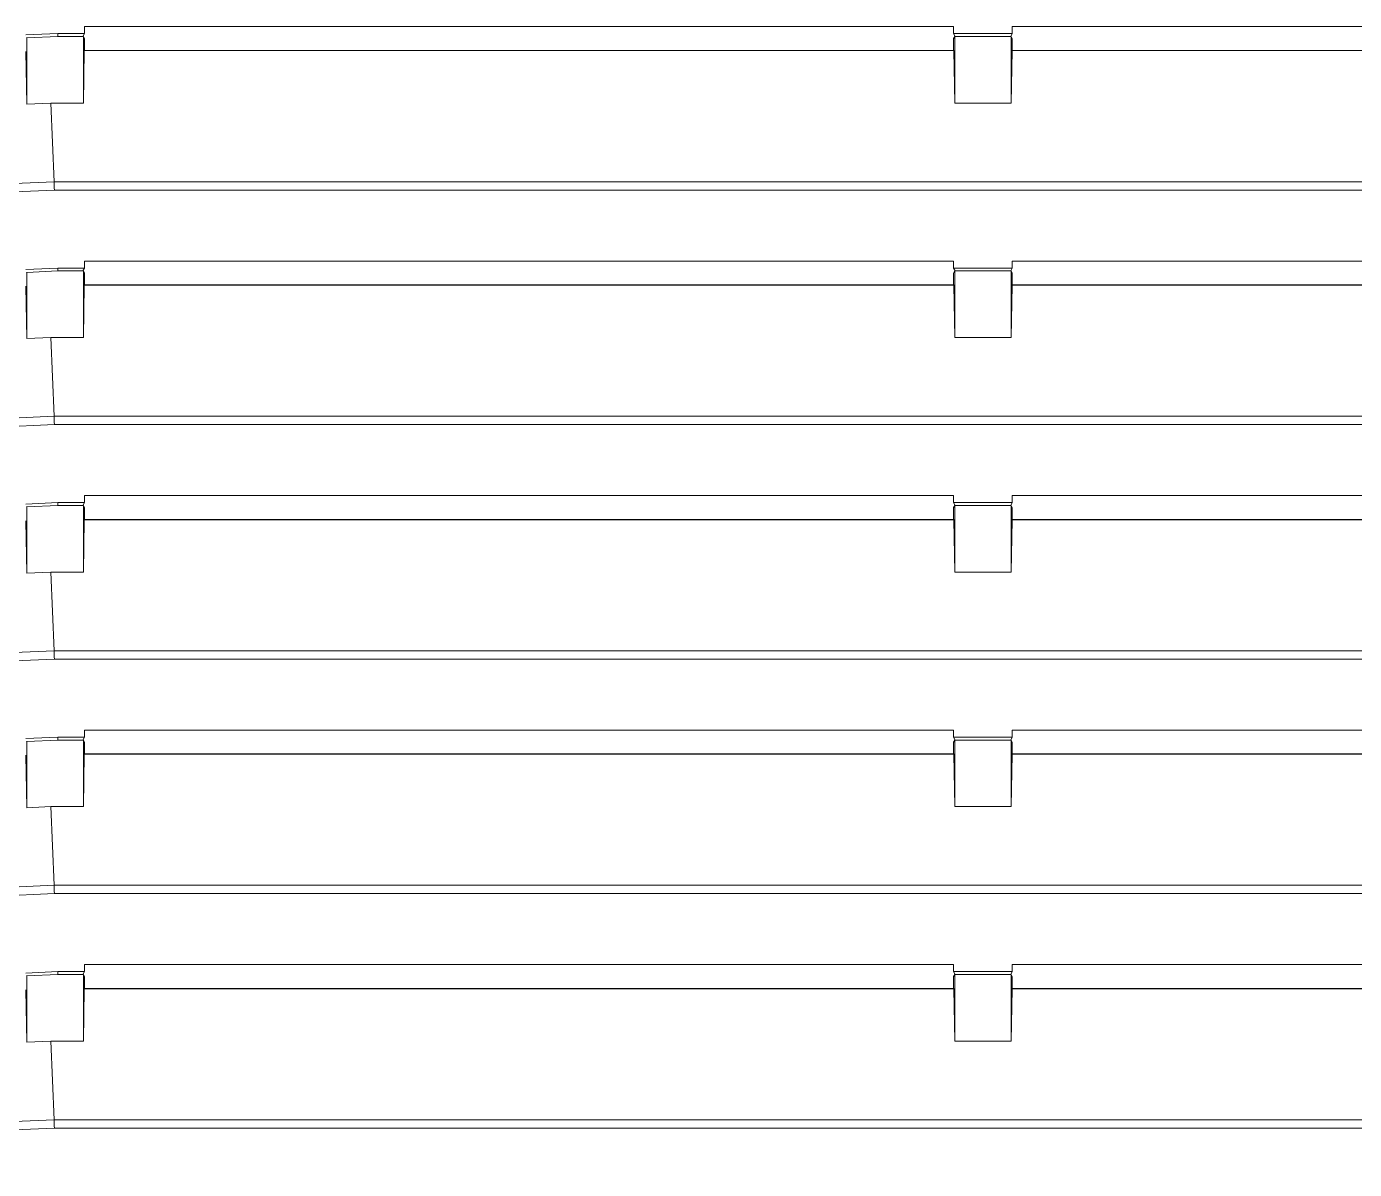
# Model space of a CAD drawing. Header units: millimetres. Extents: x -6000 to 26000, y -6000 to 26000.
# Drawn here: x 111.35 to 119.22, y -3549.34 to -3542.56 of the extents above; entities that cross this region are included whole.
import ezdxf

# ---------------------------------------------------------------- set-up
doc = ezdxf.new("R2010")
doc.units = ezdxf.units.MM
doc.header["$MEASUREMENT"] = 0
doc.layers.add('Чертеж и Рисунок_Ном._пера__7', color=7, linetype='Continuous', lineweight=15)

msp = doc.modelspace()

# ---------------------------------------------------------------- linework, layer by layer
at = {"layer": 'Чертеж и Рисунок_Ном._пера__7', "color": 7, "linetype": 'Continuous', "lineweight": 15}
for p, q in [((111.3424, -3542.6069), (111.5333, -3542.5986)), ((111.5336, -3542.6156), (111.3485, -3542.6237)), ((111.5333, -3542.5986), (111.6902, -3542.5986)), ((111.5336, -3542.6156), (111.5333, -3542.5986)), ((111.6817, -3542.6156), (111.5336, -3542.6156)), ((111.6817, -3542.6156), (111.6902, -3542.5986)), ((111.6817, -3542.6156), (111.6841, -3542.6156)), ((111.6841, -3543.0109), (111.6841, -3542.6156)), ((111.6841, -3542.6156), (111.6902, -3542.6277)), ((111.6902, -3542.5568), (116.8438, -3542.5568)), ((111.6902, -3542.5986), (111.6902, -3542.5568)), ((116.8438, -3542.5568), (116.8438, -3542.5986)), ((116.8438, -3542.5986), (117.1916, -3542.5986)), ((116.8438, -3542.5986), (116.8523, -3542.6156)), ((116.8438, -3542.6277), (116.8499, -3542.6156)), ((116.8499, -3542.6156), (116.8499, -3543.0109)), ((116.8523, -3542.6156), (116.8499, -3542.6156)), ((116.8523, -3542.6156), (117.1831, -3542.6156)), ((117.1831, -3542.6156), (117.1916, -3542.5986)), ((117.1831, -3542.6156), (117.1855, -3542.6156)), ((117.1855, -3543.0109), (117.1855, -3542.6156)), ((117.1916, -3542.6277), (117.1855, -3542.6156)), ((117.1916, -3542.5568), (122.3452, -3542.5568)), ((117.1916, -3542.5568), (117.1916, -3542.5986)), ((111.3485, -3542.6237), (111.3473, -3542.6261)), ((111.3485, -3542.6237), (111.3485, -3543.0171)), ((111.6902, -3542.698), (111.6895, -3542.6999)), ((111.6902, -3542.6277), (111.6902, -3542.698)), ((111.6902, -3542.698), (116.8438, -3542.698)), ((116.8438, -3542.698), (116.8438, -3542.6277)), ((116.8445, -3542.6999), (116.8438, -3542.698)), ((117.1916, -3542.6277), (117.1916, -3542.698)), ((117.1916, -3542.698), (117.1916, -3542.698)), ((117.1916, -3542.698), (122.3452, -3542.698)), ((111.3431, -3542.7057), (111.3485, -3543.0171)), ((111.6895, -3542.6999), (111.6841, -3543.0109)), ((116.8445, -3542.6999), (111.6895, -3542.6999)), ((116.8499, -3543.0109), (116.8445, -3542.6999)), ((117.191, -3542.6999), (117.1855, -3543.0109)), ((122.3459, -3542.6999), (117.191, -3542.6999)), ((111.4905, -3543.0109), (111.3485, -3543.0171)), ((111.4905, -3543.0109), (111.5109, -3543.4774)), ((111.6841, -3543.0109), (111.4905, -3543.0109)), ((117.1855, -3543.0109), (116.8499, -3543.0109)), ((111.5109, -3543.4774), (105.8964, -3543.7226)), ((122.5245, -3543.4774), (111.5109, -3543.4774)), ((111.512, -3543.5266), (105.896, -3543.7718)), ((122.5235, -3543.5266), (111.512, -3543.5266)), ((111.6902, -3543.9478), (116.8438, -3543.9478)), ((111.6902, -3543.9896), (111.6902, -3543.9478)), ((116.8438, -3543.9478), (116.8438, -3543.9896)), ((117.1916, -3543.9478), (122.3452, -3543.9478)), ((117.1916, -3543.9478), (117.1916, -3543.9896)), ((111.3424, -3543.9979), (111.5333, -3543.9896)), ((111.3485, -3544.0147), (111.3473, -3544.0171)), ((111.5336, -3544.0066), (111.3485, -3544.0147)), ((111.3485, -3544.0147), (111.3485, -3544.4081)), ((111.5333, -3543.9896), (111.6902, -3543.9896)), ((111.5336, -3544.0066), (111.5333, -3543.9896)), ((111.6817, -3544.0066), (111.5336, -3544.0066)), ((111.6817, -3544.0066), (111.6902, -3543.9896)), ((111.6817, -3544.0066), (111.6841, -3544.0066)), ((111.6841, -3544.4019), (111.6841, -3544.0066)), ((111.6841, -3544.0066), (111.6902, -3544.0187)), ((111.6902, -3544.0187), (111.6902, -3544.089)), ((116.8438, -3543.9896), (117.1916, -3543.9896)), ((116.8438, -3543.9896), (116.8523, -3544.0066)), ((116.8438, -3544.0187), (116.8499, -3544.0066)), ((116.8438, -3544.089), (116.8438, -3544.0187)), ((116.8499, -3544.0066), (116.8499, -3544.4019)), ((116.8523, -3544.0066), (116.8499, -3544.0066)), ((116.8523, -3544.0066), (117.1831, -3544.0066)), ((117.1831, -3544.0066), (117.1916, -3543.9896)), ((117.1831, -3544.0066), (117.1855, -3544.0066)), ((117.1855, -3544.4019), (117.1855, -3544.0066)), ((117.1916, -3544.0187), (117.1855, -3544.0066)), ((117.1916, -3544.0187), (117.1916, -3544.089)), ((111.3431, -3544.0967), (111.3485, -3544.4081)), ((111.6895, -3544.0909), (111.6841, -3544.4019)), ((111.6902, -3544.089), (111.6895, -3544.0909)), ((116.8445, -3544.0909), (111.6895, -3544.0909)), ((111.6902, -3544.089), (116.8438, -3544.089)), ((116.8445, -3544.0909), (116.8438, -3544.089)), ((116.8499, -3544.4019), (116.8445, -3544.0909)), ((117.191, -3544.0909), (117.1855, -3544.4019)), ((122.3459, -3544.0909), (117.191, -3544.0909)), ((117.1916, -3544.089), (117.1916, -3544.089)), ((117.1916, -3544.089), (122.3452, -3544.089)), ((111.4905, -3544.4019), (111.3485, -3544.4081)), ((111.4905, -3544.4019), (111.5109, -3544.8684)), ((111.6841, -3544.4019), (111.4905, -3544.4019)), ((117.1855, -3544.4019), (116.8499, -3544.4019)), ((111.5109, -3544.8684), (105.8964, -3545.1136)), ((122.5245, -3544.8684), (111.5109, -3544.8684)), ((111.512, -3544.9176), (105.896, -3545.1628)), ((122.5235, -3544.9176), (111.512, -3544.9176)), ((111.6902, -3545.3388), (116.8438, -3545.3388)), ((111.6902, -3545.3806), (111.6902, -3545.3388)), ((116.8438, -3545.3388), (116.8438, -3545.3806)), ((117.1916, -3545.3388), (122.3452, -3545.3388)), ((117.1916, -3545.3388), (117.1916, -3545.3806)), ((111.3424, -3545.3889), (111.5333, -3545.3806)), ((111.3485, -3545.4057), (111.3473, -3545.4081)), ((111.5336, -3545.3976), (111.3485, -3545.4057)), ((111.3485, -3545.4057), (111.3485, -3545.7991)), ((111.5333, -3545.3806), (111.6902, -3545.3806)), ((111.5336, -3545.3976), (111.5333, -3545.3806)), ((111.6817, -3545.3976), (111.5336, -3545.3976)), ((111.6817, -3545.3976), (111.6902, -3545.3806)), ((111.6817, -3545.3976), (111.6841, -3545.3976)), ((111.6841, -3545.7929), (111.6841, -3545.3976)), ((111.6841, -3545.3976), (111.6902, -3545.4097)), ((111.6902, -3545.4097), (111.6902, -3545.48)), ((116.8438, -3545.3806), (117.1916, -3545.3806)), ((116.8438, -3545.3806), (116.8523, -3545.3976)), ((116.8438, -3545.4097), (116.8499, -3545.3976)), ((116.8438, -3545.48), (116.8438, -3545.4097)), ((116.8499, -3545.3976), (116.8499, -3545.7929)), ((116.8523, -3545.3976), (116.8499, -3545.3976)), ((116.8523, -3545.3976), (117.1831, -3545.3976)), ((117.1831, -3545.3976), (117.1916, -3545.3806)), ((117.1831, -3545.3976), (117.1855, -3545.3976)), ((117.1855, -3545.7929), (117.1855, -3545.3976)), ((117.1916, -3545.4097), (117.1855, -3545.3976)), ((117.1916, -3545.4097), (117.1916, -3545.48)), ((111.3431, -3545.4877), (111.3485, -3545.7991)), ((111.6895, -3545.4819), (111.6841, -3545.7929)), ((111.6902, -3545.48), (111.6895, -3545.4819)), ((116.8445, -3545.4819), (111.6895, -3545.4819)), ((111.6902, -3545.48), (116.8438, -3545.48)), ((116.8445, -3545.4819), (116.8438, -3545.48)), ((116.8499, -3545.7929), (116.8445, -3545.4819)), ((117.191, -3545.4819), (117.1855, -3545.7929)), ((122.3459, -3545.4819), (117.191, -3545.4819)), ((117.1916, -3545.48), (117.1916, -3545.48)), ((117.1916, -3545.48), (122.3452, -3545.48)), ((111.4905, -3545.7929), (111.3485, -3545.7991)), ((111.4905, -3545.7929), (111.5109, -3546.2594)), ((111.6841, -3545.7929), (111.4905, -3545.7929)), ((117.1855, -3545.7929), (116.8499, -3545.7929)), ((111.512, -3546.3086), (105.896, -3546.5538)), ((111.5109, -3546.2594), (105.8964, -3546.5046)), ((122.5245, -3546.2594), (111.5109, -3546.2594)), ((122.5235, -3546.3086), (111.512, -3546.3086)), ((111.3424, -3546.7799), (111.5333, -3546.7716)), ((111.5336, -3546.7886), (111.3485, -3546.7967)), ((111.5333, -3546.7716), (111.6902, -3546.7716)), ((111.5336, -3546.7886), (111.5333, -3546.7716)), ((111.6817, -3546.7886), (111.5336, -3546.7886)), ((111.6817, -3546.7886), (111.6902, -3546.7716)), ((111.6817, -3546.7886), (111.6841, -3546.7886)), ((111.6841, -3547.1839), (111.6841, -3546.7886)), ((111.6841, -3546.7886), (111.6902, -3546.8007)), ((111.6902, -3546.7298), (116.8438, -3546.7298)), ((111.6902, -3546.7716), (111.6902, -3546.7298)), ((116.8438, -3546.7298), (116.8438, -3546.7716)), ((116.8438, -3546.7716), (117.1916, -3546.7716)), ((116.8438, -3546.7716), (116.8523, -3546.7886)), ((116.8438, -3546.8007), (116.8499, -3546.7886)), ((116.8499, -3546.7886), (116.8499, -3547.1839)), ((116.8523, -3546.7886), (116.8499, -3546.7886)), ((116.8523, -3546.7886), (117.1831, -3546.7886)), ((117.1831, -3546.7886), (117.1916, -3546.7716)), ((117.1831, -3546.7886), (117.1855, -3546.7886)), ((117.1855, -3547.1839), (117.1855, -3546.7886)), ((117.1916, -3546.8007), (117.1855, -3546.7886)), ((117.1916, -3546.7298), (122.3452, -3546.7298)), ((117.1916, -3546.7298), (117.1916, -3546.7716)), ((111.3485, -3546.7967), (111.3473, -3546.7991)), ((111.3485, -3546.7967), (111.3485, -3547.1901)), ((111.6902, -3546.871), (111.6895, -3546.8729)), ((111.6902, -3546.8007), (111.6902, -3546.871)), ((111.6902, -3546.871), (116.8438, -3546.871)), ((116.8438, -3546.871), (116.8438, -3546.8007)), ((116.8445, -3546.8729), (116.8438, -3546.871)), ((117.1916, -3546.8007), (117.1916, -3546.871)), ((117.1916, -3546.871), (117.1916, -3546.871)), ((117.1916, -3546.871), (122.3452, -3546.871)), ((111.3431, -3546.8787), (111.3485, -3547.1901)), ((111.6895, -3546.8729), (111.6841, -3547.1839)), ((116.8445, -3546.8729), (111.6895, -3546.8729)), ((116.8499, -3547.1839), (116.8445, -3546.8729)), ((117.191, -3546.8729), (117.1855, -3547.1839)), ((122.3459, -3546.8729), (117.191, -3546.8729)), ((111.4905, -3547.1839), (111.3485, -3547.1901)), ((111.4905, -3547.1839), (111.5109, -3547.6504)), ((111.6841, -3547.1839), (111.4905, -3547.1839)), ((117.1855, -3547.1839), (116.8499, -3547.1839)), ((111.5109, -3547.6504), (105.8964, -3547.8956)), ((122.5245, -3547.6504), (111.5109, -3547.6504)), ((111.512, -3547.6996), (105.896, -3547.9448)), ((122.5235, -3547.6996), (111.512, -3547.6996)), ((111.6902, -3548.1208), (116.8438, -3548.1208)), ((111.6902, -3548.1626), (111.6902, -3548.1208)), ((116.8438, -3548.1208), (116.8438, -3548.1626)), ((117.1916, -3548.1208), (122.3452, -3548.1208)), ((117.1916, -3548.1208), (117.1916, -3548.1626)), ((111.3424, -3548.1709), (111.5333, -3548.1626)), ((111.3485, -3548.1877), (111.3473, -3548.1901)), ((111.5336, -3548.1796), (111.3485, -3548.1877)), ((111.3485, -3548.1877), (111.3485, -3548.5811)), ((111.5333, -3548.1626), (111.6902, -3548.1626)), ((111.5336, -3548.1796), (111.5333, -3548.1626)), ((111.6817, -3548.1796), (111.5336, -3548.1796)), ((111.6817, -3548.1796), (111.6902, -3548.1626)), ((111.6817, -3548.1796), (111.6841, -3548.1796)), ((111.6841, -3548.5749), (111.6841, -3548.1796)), ((111.6841, -3548.1796), (111.6902, -3548.1917)), ((111.6902, -3548.1917), (111.6902, -3548.262)), ((116.8438, -3548.1626), (117.1916, -3548.1626)), ((116.8438, -3548.1626), (116.8523, -3548.1796)), ((116.8438, -3548.1917), (116.8499, -3548.1796)), ((116.8438, -3548.262), (116.8438, -3548.1917)), ((116.8499, -3548.1796), (116.8499, -3548.5749)), ((116.8523, -3548.1796), (116.8499, -3548.1796)), ((116.8523, -3548.1796), (117.1831, -3548.1796)), ((117.1831, -3548.1796), (117.1916, -3548.1626)), ((117.1831, -3548.1796), (117.1855, -3548.1796)), ((117.1855, -3548.5749), (117.1855, -3548.1796)), ((117.1916, -3548.1917), (117.1855, -3548.1796)), ((117.1916, -3548.1917), (117.1916, -3548.262)), ((111.3431, -3548.2697), (111.3485, -3548.5811)), ((111.6895, -3548.2639), (111.6841, -3548.5749)), ((111.6902, -3548.262), (111.6895, -3548.2639)), ((116.8445, -3548.2639), (111.6895, -3548.2639)), ((111.6902, -3548.262), (116.8438, -3548.262)), ((116.8445, -3548.2639), (116.8438, -3548.262)), ((116.8499, -3548.5749), (116.8445, -3548.2639)), ((117.191, -3548.2639), (117.1855, -3548.5749)), ((122.3459, -3548.2639), (117.191, -3548.2639)), ((117.1916, -3548.262), (117.1916, -3548.262)), ((117.1916, -3548.262), (122.3452, -3548.262)), ((111.4905, -3548.5749), (111.3485, -3548.5811)), ((111.4905, -3548.5749), (111.5109, -3549.0414)), ((111.6841, -3548.5749), (111.4905, -3548.5749)), ((117.1855, -3548.5749), (116.8499, -3548.5749)), ((111.5109, -3549.0414), (105.8964, -3549.2866)), ((122.5245, -3549.0414), (111.5109, -3549.0414)), ((111.512, -3549.0906), (105.896, -3549.3358)), ((122.5235, -3549.0906), (111.512, -3549.0906))]:
    msp.add_line(p, q, dxfattribs=at)
at = {"layer": 'Чертеж и Рисунок_Ном._пера__7', "color": 7, "linetype": 'Continuous', "lineweight": 15, "flags": 128}
for points in [[(111.512, -3543.5266), (111.5116, -3543.513), (111.5113, -3543.5), (111.5111, -3543.488), (111.5109, -3543.4774)], [(111.512, -3544.9176), (111.5116, -3544.904), (111.5113, -3544.891), (111.5111, -3544.879), (111.5109, -3544.8684)], [(111.512, -3546.3086), (111.5116, -3546.295), (111.5113, -3546.282), (111.5111, -3546.27), (111.5109, -3546.2594)], [(111.512, -3547.6996), (111.5116, -3547.686), (111.5113, -3547.673), (111.5111, -3547.661), (111.5109, -3547.6504)], [(111.512, -3549.0906), (111.5116, -3549.077), (111.5113, -3549.064), (111.5111, -3549.052), (111.5109, -3549.0414)]]:
    msp.add_lwpolyline(points, dxfattribs=at)

doc.saveas('drawing.dxf')
